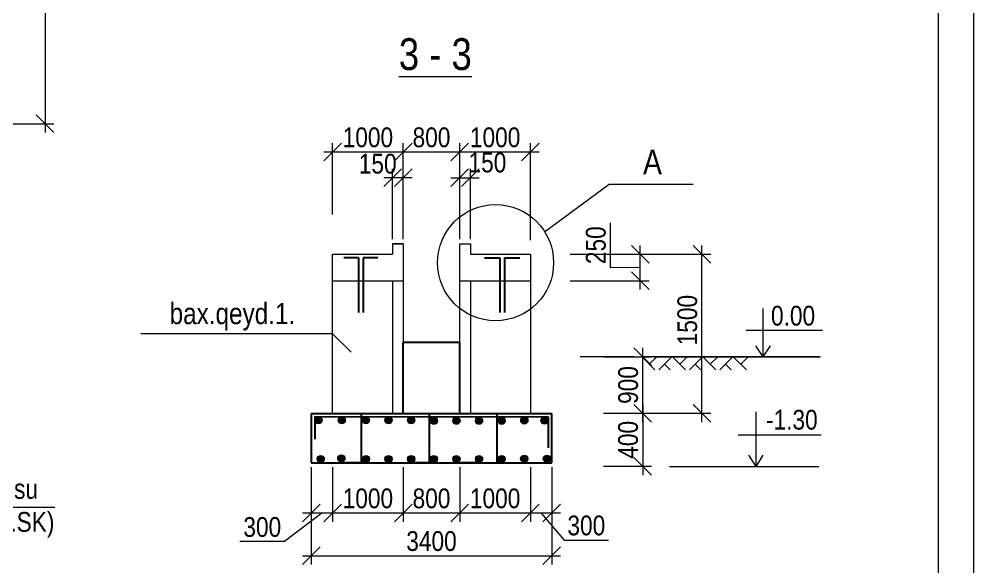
# Model space of a CAD drawing. Header units: millimetres. Extents: x -23631 to 2610815, y 484233 to 2921318.
# Drawn here: x 1763113 to 1776620, y 1460838 to 1468587 of the extents above; entities that cross this region are included whole.
import ezdxf

# ---------------------------------------------------------------- set-up
doc = ezdxf.new("R2010")
doc.units = ezdxf.units.MM
doc.layers.add('dim', color=7, linetype='Continuous', lineweight=9)
doc.layers.add('перегородка', color=130, linetype='Continuous', lineweight=20)
doc.styles.add('style1', font='arial.ttf')
doc.styles.add('style6', font='ARIALN.TTF', dxfattribs={"height": 300})
doc.dimstyles.new('DIM_100', dxfattribs={"dimscale": 100, "dimtxt": 2.5, "dimasz": 2.5, "dimexe": 1.25, "dimexo": 0.625, "dimtad": 1, "dimdec": 0, "dimtxsty": 'style1', "dimblk": 'OBLIQUE', "dimcen": 2.5, "dimdle": 1.25, "dimclrd": 251, "dimclre": 251, "dimaunit": 1, "dimadec": 3, "dimazin": 0, "dimtfac": 1, "dimtdec": 0, "dimtmove": 1, "dimatfit": 3, "dimfxl": 1.25, "dimlwd": 5, "dimlwe": 5, "dimarcsym": 0})

# ---------------------------------------------------------------- blocks, each defined once
blk = doc.blocks.new('_Oblique')
at = {"color": 0, "linetype": 'ByBlock', "lineweight": -2}
blk.add_line((-0.5, -0.5), (0.5, 0.5), dxfattribs=at)
blk = doc.blocks.new('*D42')
at = {"color": 251, "lineweight": 5, "transparency": 16777216}
for p, q in [((1769347, 1465473), (1769347, 1466833)), ((1770347, 1465460), (1770347, 1466833))]:
    blk.add_line(p, q, dxfattribs=at)
at = {"color": 251, "linetype": 'ByBlock', "lineweight": 5, "transparency": 16777216}
blk.add_line((1769222, 1466708), (1770472, 1466708), dxfattribs=at)
at = {"layer": 'Defpoints', "color": 0, "transparency": 16777216}
for p in [(1770347, 1466708), (1769347, 1465411), (1770347, 1465397)]:
    blk.add_point(p, dxfattribs=at)
at = {"color": 251, "lineweight": 5, "transparency": 16777216, "xscale": 250, "yscale": 250, "zscale": 250, "rotation": 180}
blk.add_blockref('_Oblique', (1769347, 1466708), dxfattribs=at)
at = {"color": 251, "lineweight": 5, "transparency": 16777216, "xscale": 250, "yscale": 250, "zscale": 250}
blk.add_blockref('_Oblique', (1770347, 1466708), dxfattribs=at)
at = {"color": 0, "transparency": 16777216, "insert": (1769847, 1466913), "char_height": 300, "attachment_point": 5, "style": 'style6'}
blk.add_mtext('{\\H0.93333x;1000}', dxfattribs=at)
blk = doc.blocks.new('*D43')
at = {"color": 251, "linetype": 'ByBlock', "lineweight": 5, "transparency": 16777216}
blk.add_line((1771935, 1463136), (1771935, 1462136), dxfattribs=at)
at = {"color": 251, "lineweight": 5, "transparency": 16777216}
for p, q in [((1771379, 1463011), (1772060, 1463011)), ((1771379, 1462261), (1772060, 1462261))]:
    blk.add_line(p, q, dxfattribs=at)
at = {"layer": 'Defpoints', "color": 0, "transparency": 16777216}
for p in [(1771316, 1463011), (1771316, 1462261), (1771935, 1462261)]:
    blk.add_point(p, dxfattribs=at)
at = {"color": 251, "lineweight": 5, "transparency": 16777216, "xscale": 250, "yscale": 250, "zscale": 250}
for p, rotation in [((1771935, 1463011), 90), ((1771935, 1462261), 270)]:
    blk.add_blockref('_Oblique', p, dxfattribs=dict(at, rotation=rotation))
at = {"color": 0, "transparency": 16777216, "insert": (1771729, 1462636), "char_height": 300, "attachment_point": 5, "rotation": 90, "style": 'style6'}
blk.add_mtext('{\\H0.93333x;400}', dxfattribs=at)
blk = doc.blocks.new('*D44')
at = {"color": 251, "linetype": 'ByBlock', "lineweight": 5, "transparency": 16777216}
for p, q in [((1771478, 1465071), (1771478, 1465707)), ((1771901, 1464761), (1771901, 1465386)), ((1771901, 1465073), (1771478, 1465071))]:
    blk.add_line(p, q, dxfattribs=at)
at = {"color": 251, "lineweight": 5, "transparency": 16777216}
for p, q in [((1770909, 1465261), (1772026, 1465261)), ((1770909, 1464886), (1772026, 1464886))]:
    blk.add_line(p, q, dxfattribs=at)
at = {"layer": 'Defpoints', "color": 0, "transparency": 16777216}
for p in [(1770847, 1465261), (1771901, 1465261), (1770847, 1464886)]:
    blk.add_point(p, dxfattribs=at)
at = {"color": 251, "lineweight": 5, "transparency": 16777216, "xscale": 250, "yscale": 250, "zscale": 250}
for p, rotation in [((1771901, 1465261), 90), ((1771901, 1464886), 270)]:
    blk.add_blockref('_Oblique', p, dxfattribs=dict(at, rotation=rotation))
at = {"color": 0, "transparency": 16777216, "insert": (1771273, 1465389), "char_height": 300, "attachment_point": 5, "rotation": 90, "style": 'style6'}
blk.add_mtext('{\\H0.93333x;250}', dxfattribs=at)
blk = doc.blocks.new('*D45')
at = {"color": 251, "lineweight": 5, "transparency": 16777216}
for p, q in [((1771963, 1465261), (1772897, 1465261)), ((1771963, 1463011), (1772897, 1463011))]:
    blk.add_line(p, q, dxfattribs=at)
at = {"color": 251, "linetype": 'ByBlock', "lineweight": 5, "transparency": 16777216}
blk.add_line((1772772, 1462886), (1772772, 1465386), dxfattribs=at)
at = {"layer": 'Defpoints', "color": 0, "transparency": 16777216}
for p in [(1771901, 1465261), (1772772, 1465261), (1771901, 1463011)]:
    blk.add_point(p, dxfattribs=at)
at = {"color": 251, "lineweight": 5, "transparency": 16777216, "xscale": 250, "yscale": 250, "zscale": 250}
for p, rotation in [((1772772, 1465261), 90), ((1772772, 1463011), 270)]:
    blk.add_blockref('_Oblique', p, dxfattribs=dict(at, rotation=rotation))
at = {"color": 0, "transparency": 16777216, "insert": (1772567, 1464329), "char_height": 300, "attachment_point": 5, "rotation": 90, "style": 'style6'}
blk.add_mtext('{\\H0.93333x;1500}', dxfattribs=at)
blk = doc.blocks.new('*D46')
at = {"color": 251, "linetype": 'ByBlock', "lineweight": 5, "transparency": 16777216}
blk.add_line((1771935, 1462886), (1771935, 1463936), dxfattribs=at)
at = {"color": 251, "lineweight": 5, "transparency": 16777216}
for p, q in [((1771379, 1463811), (1772060, 1463811)), ((1771379, 1463011), (1772060, 1463011))]:
    blk.add_line(p, q, dxfattribs=at)
at = {"layer": 'Defpoints', "color": 0, "transparency": 16777216}
for p in [(1771316, 1463811), (1771935, 1463811), (1771316, 1463011)]:
    blk.add_point(p, dxfattribs=at)
at = {"color": 251, "lineweight": 5, "transparency": 16777216, "xscale": 250, "yscale": 250, "zscale": 250}
for p, rotation in [((1771935, 1463811), 90), ((1771935, 1463011), 270)]:
    blk.add_blockref('_Oblique', p, dxfattribs=dict(at, rotation=rotation))
at = {"color": 0, "transparency": 16777216, "insert": (1771730, 1463411), "char_height": 300, "attachment_point": 5, "rotation": 90, "style": 'style6'}
blk.add_mtext('{\\H0.93333x;900}', dxfattribs=at)
blk = doc.blocks.new('*D49')
at = {"color": 251, "linetype": 'ByBlock', "lineweight": 5, "transparency": 16777216}
blk.add_line((1763480, 1473232), (1763480, 1466982), dxfattribs=at)
at = {"color": 251, "lineweight": 5, "transparency": 16777216}
for p, q in [((1762960, 1473107), (1763605, 1473107)), ((1762960, 1467107), (1763605, 1467107))]:
    blk.add_line(p, q, dxfattribs=at)
at = {"layer": 'Defpoints', "color": 0, "transparency": 16777216}
for p in [(1762898, 1473107), (1762898, 1467107), (1763480, 1467107)]:
    blk.add_point(p, dxfattribs=at)
at = {"color": 251, "lineweight": 5, "transparency": 16777216, "xscale": 250, "yscale": 250, "zscale": 250}
for p, rotation in [((1763480, 1473107), 90), ((1763480, 1467107), 270)]:
    blk.add_blockref('_Oblique', p, dxfattribs=dict(at, rotation=rotation))
at = {"color": 0, "transparency": 16777216, "insert": (1763275, 1470107), "char_height": 300, "attachment_point": 5, "rotation": 90, "style": 'style6'}
blk.add_mtext('{\\H0.93333x;6000}', dxfattribs=at)
blk = doc.blocks.new('*D124')
at = {"color": 251, "lineweight": 5, "transparency": 16777216}
for p, q in [((1767247, 1462250), (1767247, 1460872)), ((1770647, 1462250), (1770647, 1460872))]:
    blk.add_line(p, q, dxfattribs=at)
at = {"color": 251, "linetype": 'ByBlock', "lineweight": 5, "transparency": 16777216}
blk.add_line((1767122, 1460997), (1770772, 1460997), dxfattribs=at)
at = {"layer": 'Defpoints', "color": 0, "transparency": 16777216}
for p in [(1767247, 1462313), (1770647, 1462313), (1770647, 1460997)]:
    blk.add_point(p, dxfattribs=at)
at = {"color": 251, "lineweight": 5, "transparency": 16777216, "xscale": 250, "yscale": 250, "zscale": 250, "rotation": 180}
blk.add_blockref('_Oblique', (1767247, 1460997), dxfattribs=at)
at = {"color": 251, "lineweight": 5, "transparency": 16777216, "xscale": 250, "yscale": 250, "zscale": 250}
blk.add_blockref('_Oblique', (1770647, 1460997), dxfattribs=at)
at = {"color": 0, "transparency": 16777216, "insert": (1768947, 1461202), "char_height": 300, "attachment_point": 5, "style": 'style6'}
blk.add_mtext('{\\H0.93333x;3400}', dxfattribs=at)
blk = doc.blocks.new('*D125')
at = {"color": 251, "lineweight": 5, "transparency": 16777216}
for p, q in [((1770347, 1462250), (1770347, 1461475)), ((1770647, 1462250), (1770647, 1461475))]:
    blk.add_line(p, q, dxfattribs=at)
at = {"color": 251, "linetype": 'ByBlock', "lineweight": 5, "transparency": 16777216}
for p, q in [((1770772, 1461600), (1770222, 1461600)), ((1770497, 1461600), (1770822, 1461218)), ((1770822, 1461218), (1771453, 1461218))]:
    blk.add_line(p, q, dxfattribs=at)
at = {"layer": 'Defpoints', "color": 0, "transparency": 16777216}
for p in [(1770347, 1462313), (1770647, 1462313), (1770347, 1461600)]:
    blk.add_point(p, dxfattribs=at)
at = {"color": 251, "lineweight": 5, "transparency": 16777216, "xscale": 250, "yscale": 250, "zscale": 250, "rotation": 180}
blk.add_blockref('_Oblique', (1770347, 1461600), dxfattribs=at)
at = {"color": 251, "lineweight": 5, "transparency": 16777216, "xscale": 250, "yscale": 250, "zscale": 250}
blk.add_blockref('_Oblique', (1770647, 1461600), dxfattribs=at)
at = {"color": 0, "transparency": 16777216, "insert": (1771137, 1461423), "char_height": 300, "attachment_point": 5, "style": 'style6'}
blk.add_mtext('{\\H0.93333x;300}', dxfattribs=at)
blk = doc.blocks.new('*D126')
at = {"color": 251, "lineweight": 5, "transparency": 16777216}
for p, q in [((1769347, 1462250), (1769347, 1461475)), ((1770347, 1462250), (1770347, 1461475))]:
    blk.add_line(p, q, dxfattribs=at)
at = {"color": 251, "linetype": 'ByBlock', "lineweight": 5, "transparency": 16777216}
blk.add_line((1770472, 1461600), (1769222, 1461600), dxfattribs=at)
at = {"layer": 'Defpoints', "color": 0, "transparency": 16777216}
for p in [(1769347, 1462313), (1770347, 1462313), (1769347, 1461600)]:
    blk.add_point(p, dxfattribs=at)
at = {"color": 251, "lineweight": 5, "transparency": 16777216, "xscale": 250, "yscale": 250, "zscale": 250, "rotation": 180}
blk.add_blockref('_Oblique', (1769347, 1461600), dxfattribs=at)
at = {"color": 251, "lineweight": 5, "transparency": 16777216, "xscale": 250, "yscale": 250, "zscale": 250}
blk.add_blockref('_Oblique', (1770347, 1461600), dxfattribs=at)
at = {"color": 0, "transparency": 16777216, "insert": (1769847, 1461806), "char_height": 300, "attachment_point": 5, "style": 'style6'}
blk.add_mtext('{\\H0.93333x;1000}', dxfattribs=at)
blk = doc.blocks.new('*D127')
at = {"color": 251, "lineweight": 5, "transparency": 16777216}
for p, q in [((1768547, 1462250), (1768547, 1461475)), ((1769347, 1462250), (1769347, 1461475))]:
    blk.add_line(p, q, dxfattribs=at)
at = {"color": 251, "linetype": 'ByBlock', "lineweight": 5, "transparency": 16777216}
blk.add_line((1769472, 1461600), (1768422, 1461600), dxfattribs=at)
at = {"layer": 'Defpoints', "color": 0, "transparency": 16777216}
for p in [(1768547, 1462313), (1769347, 1462313), (1768547, 1461600)]:
    blk.add_point(p, dxfattribs=at)
at = {"color": 251, "lineweight": 5, "transparency": 16777216, "xscale": 250, "yscale": 250, "zscale": 250, "rotation": 180}
blk.add_blockref('_Oblique', (1768547, 1461600), dxfattribs=at)
at = {"color": 251, "lineweight": 5, "transparency": 16777216, "xscale": 250, "yscale": 250, "zscale": 250}
blk.add_blockref('_Oblique', (1769347, 1461600), dxfattribs=at)
at = {"color": 0, "transparency": 16777216, "insert": (1768947, 1461806), "char_height": 300, "attachment_point": 5, "style": 'style6'}
blk.add_mtext('{\\H0.93333x;800}', dxfattribs=at)
blk = doc.blocks.new('*D128')
at = {"color": 251, "lineweight": 5, "transparency": 16777216}
for p, q in [((1767547, 1462250), (1767547, 1461475)), ((1768547, 1462250), (1768547, 1461475))]:
    blk.add_line(p, q, dxfattribs=at)
at = {"color": 251, "linetype": 'ByBlock', "lineweight": 5, "transparency": 16777216}
blk.add_line((1768672, 1461600), (1767422, 1461600), dxfattribs=at)
at = {"layer": 'Defpoints', "color": 0, "transparency": 16777216}
for p in [(1767547, 1462313), (1768547, 1462313), (1767547, 1461600)]:
    blk.add_point(p, dxfattribs=at)
at = {"color": 251, "lineweight": 5, "transparency": 16777216, "xscale": 250, "yscale": 250, "zscale": 250, "rotation": 180}
blk.add_blockref('_Oblique', (1767547, 1461600), dxfattribs=at)
at = {"color": 251, "lineweight": 5, "transparency": 16777216, "xscale": 250, "yscale": 250, "zscale": 250}
blk.add_blockref('_Oblique', (1768547, 1461600), dxfattribs=at)
at = {"color": 0, "transparency": 16777216, "insert": (1768047, 1461806), "char_height": 300, "attachment_point": 5, "style": 'style6'}
blk.add_mtext('{\\H0.93333x;1000}', dxfattribs=at)
blk = doc.blocks.new('*D129')
at = {"color": 251, "lineweight": 5, "transparency": 16777216}
for p, q in [((1767247, 1462250), (1767247, 1461475)), ((1767547, 1462250), (1767547, 1461475))]:
    blk.add_line(p, q, dxfattribs=at)
at = {"color": 251, "linetype": 'ByBlock', "lineweight": 5, "transparency": 16777216}
for p, q in [((1767397, 1461600), (1766868, 1461196)), ((1767672, 1461600), (1767122, 1461600)), ((1766868, 1461196), (1766237, 1461196))]:
    blk.add_line(p, q, dxfattribs=at)
at = {"layer": 'Defpoints', "color": 0, "transparency": 16777216}
for p in [(1767247, 1462313), (1767547, 1462313), (1767247, 1461600)]:
    blk.add_point(p, dxfattribs=at)
at = {"color": 251, "lineweight": 5, "transparency": 16777216, "xscale": 250, "yscale": 250, "zscale": 250, "rotation": 180}
blk.add_blockref('_Oblique', (1767247, 1461600), dxfattribs=at)
at = {"color": 251, "lineweight": 5, "transparency": 16777216, "xscale": 250, "yscale": 250, "zscale": 250}
blk.add_blockref('_Oblique', (1767547, 1461600), dxfattribs=at)
at = {"color": 0, "transparency": 16777216, "insert": (1766553, 1461401), "char_height": 300, "attachment_point": 5, "style": 'style6'}
blk.add_mtext('{\\H0.93333x;300}', dxfattribs=at)
blk = doc.blocks.new('*D87')
at = {"color": 251, "lineweight": 5, "transparency": 16777216}
for p, q in [((1768547, 1465473), (1768547, 1466833)), ((1769347, 1465473), (1769347, 1466833))]:
    blk.add_line(p, q, dxfattribs=at)
at = {"color": 251, "linetype": 'ByBlock', "lineweight": 5, "transparency": 16777216}
blk.add_line((1768422, 1466708), (1769472, 1466708), dxfattribs=at)
at = {"layer": 'Defpoints', "color": 0, "transparency": 16777216}
for p in [(1769347, 1466708), (1768547, 1465411), (1769347, 1465411)]:
    blk.add_point(p, dxfattribs=at)
at = {"color": 251, "lineweight": 5, "transparency": 16777216, "xscale": 250, "yscale": 250, "zscale": 250, "rotation": 180}
blk.add_blockref('_Oblique', (1768547, 1466708), dxfattribs=at)
at = {"color": 251, "lineweight": 5, "transparency": 16777216, "xscale": 250, "yscale": 250, "zscale": 250}
blk.add_blockref('_Oblique', (1769347, 1466708), dxfattribs=at)
at = {"color": 0, "transparency": 16777216, "insert": (1768947, 1466913), "char_height": 300, "attachment_point": 5, "style": 'style6'}
blk.add_mtext('{\\H0.93333x;800}', dxfattribs=at)
blk = doc.blocks.new('*D130')
at = {"color": 251, "lineweight": 5, "transparency": 16777216}
for p, q in [((1769347, 1465473), (1769347, 1466469)), ((1769497, 1465473), (1769497, 1466469))]:
    blk.add_line(p, q, dxfattribs=at)
at = {"color": 251, "linetype": 'ByBlock', "lineweight": 5, "transparency": 16777216}
blk.add_line((1769222, 1466344), (1769622, 1466344), dxfattribs=at)
at = {"layer": 'Defpoints', "color": 0, "transparency": 16777216}
for p in [(1769497, 1466344), (1769347, 1465411), (1769497, 1465411)]:
    blk.add_point(p, dxfattribs=at)
at = {"color": 251, "lineweight": 5, "transparency": 16777216, "xscale": 250, "yscale": 250, "zscale": 250, "rotation": 180}
blk.add_blockref('_Oblique', (1769347, 1466344), dxfattribs=at)
at = {"color": 251, "lineweight": 5, "transparency": 16777216, "xscale": 250, "yscale": 250, "zscale": 250}
blk.add_blockref('_Oblique', (1769497, 1466344), dxfattribs=at)
at = {"color": 0, "transparency": 16777216, "insert": (1769738, 1466557), "char_height": 300, "attachment_point": 5, "style": 'style6'}
blk.add_mtext('{\\H0.93333x;150}', dxfattribs=at)
blk = doc.blocks.new('*D131')
at = {"color": 251, "lineweight": 5, "transparency": 16777216}
for p, q in [((1768397, 1465473), (1768397, 1466469)), ((1768547, 1465473), (1768547, 1466469))]:
    blk.add_line(p, q, dxfattribs=at)
at = {"color": 251, "linetype": 'ByBlock', "lineweight": 5, "transparency": 16777216}
blk.add_line((1768672, 1466344), (1768272, 1466344), dxfattribs=at)
at = {"layer": 'Defpoints', "color": 0, "transparency": 16777216}
for p in [(1768397, 1466344), (1768397, 1465411), (1768547, 1465411)]:
    blk.add_point(p, dxfattribs=at)
at = {"color": 251, "lineweight": 5, "transparency": 16777216, "xscale": 250, "yscale": 250, "zscale": 250, "rotation": 180}
blk.add_blockref('_Oblique', (1768397, 1466344), dxfattribs=at)
at = {"color": 251, "lineweight": 5, "transparency": 16777216, "xscale": 250, "yscale": 250, "zscale": 250}
blk.add_blockref('_Oblique', (1768547, 1466344), dxfattribs=at)
at = {"color": 0, "transparency": 16777216, "insert": (1768186, 1466540), "char_height": 300, "attachment_point": 5, "style": 'style6'}
blk.add_mtext('{\\H0.93333x;150}', dxfattribs=at)
blk = doc.blocks.new('*D101')
at = {"color": 251, "lineweight": 5, "transparency": 16777216}
for p, q in [((1767547, 1465823), (1767547, 1466833)), ((1768547, 1465823), (1768547, 1466833))]:
    blk.add_line(p, q, dxfattribs=at)
at = {"color": 251, "linetype": 'ByBlock', "lineweight": 5, "transparency": 16777216}
blk.add_line((1767422, 1466708), (1768672, 1466708), dxfattribs=at)
at = {"layer": 'Defpoints', "color": 0, "transparency": 16777216}
for p in [(1768547, 1466708), (1767547, 1465761), (1768547, 1465761)]:
    blk.add_point(p, dxfattribs=at)
at = {"color": 251, "lineweight": 5, "transparency": 16777216, "xscale": 250, "yscale": 250, "zscale": 250, "rotation": 180}
blk.add_blockref('_Oblique', (1767547, 1466708), dxfattribs=at)
at = {"color": 251, "lineweight": 5, "transparency": 16777216, "xscale": 250, "yscale": 250, "zscale": 250}
blk.add_blockref('_Oblique', (1768547, 1466708), dxfattribs=at)
at = {"color": 0, "transparency": 16777216, "insert": (1768047, 1466913), "char_height": 300, "attachment_point": 5, "style": 'style6'}
blk.add_mtext('{\\H0.93333x;1000}', dxfattribs=at)
blk = doc.blocks.new('üü')
at = {"lineweight": 15}
for points in [[(3716207, 329430), (3765821, 329430), (3765821, 364480), (3716207, 364480)], [(3718676, 330047), (3765204, 330047), (3765204, 363863), (3718676, 363863)]]:
    blk.add_lwpolyline(points, close=True, dxfattribs=at)

msp = doc.modelspace()

# ---------------------------------------------------------------- hatches: boundary and pattern name
at = {"layer": 'перегородка', "ltscale": 10000}
h = msp.add_hatch(dxfattribs=at)
h.set_pattern_fill('AR-HBONE', scale=1.5, style=0)
h.set_pattern_definition([(45, (730174.85, -50796.88), (2e-14, 215.526147), [457.2, -152.4]), (135, (730282.61, -50689.12), (2e-14, 215.526147), [457.2, -152.4])])
h.paths.add_polyline_path([(1773434.8, 1463810.5), (1771935.5, 1463810.5), (1771935.5, 1463625.3), (1773434.8, 1463625.3)])
h = msp.add_hatch(color=7, dxfattribs=at)
h.set_gradient(color1=(250, 250, 255), one_color=1, tint=1, name='INVSPHERICAL')
edge = h.paths.add_edge_path()
edge.add_arc((1767348.2, 1462914.8), 51.3, 0, 360)
h = msp.add_hatch(color=7, dxfattribs=at)
h.set_gradient(color1=(250, 250, 255), one_color=1, tint=1, name='INVSPHERICAL')
edge = h.paths.add_edge_path()
edge.add_arc((1767677.5, 1462914.1), 51.3, 0, 360)
h = msp.add_hatch(color=7, dxfattribs=at)
h.set_gradient(color1=(250, 250, 255), one_color=1, tint=1, name='INVSPHERICAL')
edge = h.paths.add_edge_path()
edge.add_arc((1768020.1, 1462913.2), 51.3, 0, 360)
h = msp.add_hatch(color=7, dxfattribs=at)
h.set_gradient(color1=(250, 250, 255), one_color=1, tint=1, name='INVSPHERICAL')
edge = h.paths.add_edge_path()
edge.add_arc((1768340.1, 1462913.2), 51.3, 0, 360)
h = msp.add_hatch(color=7, dxfattribs=at)
h.set_gradient(color1=(250, 250, 255), one_color=1, tint=1, name='INVSPHERICAL')
edge = h.paths.add_edge_path()
edge.add_arc((1768660.1, 1462913.2), 51.3, 0, 360)
h = msp.add_hatch(color=7, dxfattribs=at)
h.set_gradient(color1=(250, 250, 255), one_color=1, tint=1, name='INVSPHERICAL')
edge = h.paths.add_edge_path()
edge.add_arc((1768979.4, 1462906.7), 51.3, 0, 360)
h = msp.add_hatch(color=7, dxfattribs=at)
h.set_gradient(color1=(250, 250, 255), one_color=1, tint=1, name='INVSPHERICAL')
edge = h.paths.add_edge_path()
edge.add_arc((1769299.4, 1462906.7), 51.3, 0, 360)
h = msp.add_hatch(color=7, dxfattribs=at)
h.set_gradient(color1=(250, 250, 255), one_color=1, tint=1, name='INVSPHERICAL')
edge = h.paths.add_edge_path()
edge.add_arc((1769619.4, 1462906.7), 51.3, 0, 360)
h = msp.add_hatch(color=7, dxfattribs=at)
h.set_gradient(color1=(250, 250, 255), one_color=1, tint=1, name='INVSPHERICAL')
edge = h.paths.add_edge_path()
edge.add_arc((1769939.4, 1462906.7), 51.3, 0, 360)
h = msp.add_hatch(color=7, dxfattribs=at)
h.set_gradient(color1=(250, 250, 255), one_color=1, tint=1, name='INVSPHERICAL')
edge = h.paths.add_edge_path()
edge.add_arc((1770260.1, 1462910.5), 51.3, 0, 360)
h = msp.add_hatch(color=7, dxfattribs=at)
h.set_gradient(color1=(250, 250, 255), one_color=1, tint=1, name='INVSPHERICAL')
edge = h.paths.add_edge_path()
edge.add_arc((1770545.5, 1462910.1), 51.3, 0, 360)
h = msp.add_hatch(color=7, dxfattribs=at)
h.set_gradient(color1=(250, 250, 255), one_color=1, tint=1, name='INVSPHERICAL')
edge = h.paths.add_edge_path()
edge.add_arc((1767379.4, 1462364.4), 51.3, 0, 360)
h = msp.add_hatch(color=7, dxfattribs=at)
h.set_gradient(color1=(250, 250, 255), one_color=1, tint=1, name='INVSPHERICAL')
edge = h.paths.add_edge_path()
edge.add_arc((1767671.3, 1462372.7), 51.3, 0, 360)
h = msp.add_hatch(color=7, dxfattribs=at)
h.set_gradient(color1=(250, 250, 255), one_color=1, tint=1, name='INVSPHERICAL')
edge = h.paths.add_edge_path()
edge.add_arc((1768019.4, 1462364.4), 51.3, 0, 360)
h = msp.add_hatch(color=7, dxfattribs=at)
h.set_gradient(color1=(250, 250, 255), one_color=1, tint=1, name='INVSPHERICAL')
edge = h.paths.add_edge_path()
edge.add_arc((1768339.4, 1462364.4), 51.3, 0, 360)
h = msp.add_hatch(color=7, dxfattribs=at)
h.set_gradient(color1=(250, 250, 255), one_color=1, tint=1, name='INVSPHERICAL')
edge = h.paths.add_edge_path()
edge.add_arc((1768659.4, 1462364.4), 51.3, 0, 360)
h = msp.add_hatch(color=7, dxfattribs=at)
h.set_gradient(color1=(250, 250, 255), one_color=1, tint=1, name='INVSPHERICAL')
edge = h.paths.add_edge_path()
edge.add_arc((1768979.4, 1462364.4), 51.3, 0, 360)
h = msp.add_hatch(color=7, dxfattribs=at)
h.set_gradient(color1=(250, 250, 255), one_color=1, tint=1, name='INVSPHERICAL')
edge = h.paths.add_edge_path()
edge.add_arc((1769299.4, 1462364.4), 51.3, 0, 360)
h = msp.add_hatch(color=7, dxfattribs=at)
h.set_gradient(color1=(250, 250, 255), one_color=1, tint=1, name='INVSPHERICAL')
edge = h.paths.add_edge_path()
edge.add_arc((1769619.4, 1462364.4), 51.3, 0, 360)
h = msp.add_hatch(color=7, dxfattribs=at)
h.set_gradient(color1=(250, 250, 255), one_color=1, tint=1, name='INVSPHERICAL')
edge = h.paths.add_edge_path()
edge.add_arc((1769939.4, 1462364.4), 51.3, 0, 360)
h = msp.add_hatch(color=7, dxfattribs=at)
h.set_gradient(color1=(250, 250, 255), one_color=1, tint=1, name='INVSPHERICAL')
edge = h.paths.add_edge_path()
edge.add_arc((1770259.4, 1462369), 51.3, 0, 360)
h = msp.add_hatch(color=7, dxfattribs=at)
h.set_gradient(color1=(250, 250, 255), one_color=1, tint=1, name='INVSPHERICAL')
edge = h.paths.add_edge_path()
edge.add_arc((1770579.4, 1462369), 51.3, 0, 360)

# ---------------------------------------------------------------- linework, layer by layer
at = {"layer": 'dim', "color": 0, "lineweight": 15, "ltscale": 0.5}
for p, q in [((1773640.1, 1463810.5), (1773640.1, 1464492.6)), ((1774477, 1464180), (1773397.3, 1464180)), ((1773640.1, 1463810.5), (1773536.8, 1463967.8)), ((1773640.1, 1463810.5), (1773743.5, 1463967.8)), ((1773537.5, 1462260.1), (1773537.5, 1463032.2)), ((1774459.3, 1462699.6), (1773284.7, 1462699.6)), ((1773537.5, 1462260.1), (1773434.1, 1462417.4)), ((1773537.5, 1462260.1), (1773640.9, 1462417.4))]:
    msp.add_line(p, q, dxfattribs=at)
at = {"layer": 'перегородка', "lineweight": 13, "ltscale": 10000}
for p, q in [((1770546.5, 1465580), (1771462.6, 1466251.7)), ((1771462.6, 1466251.7), (1772649.7, 1466251.7)), ((1760702.8, 1461684.6), (1763620, 1461684.6))]:
    msp.add_line(p, q, dxfattribs=at)
at = {"layer": 'перегородка', "color": 7, "ltscale": 10000}
for p, q in [((1768396.9, 1465410.5), (1768546.9, 1465410.5)), ((1768546.9, 1465410.5), (1768396.9, 1465410.5)), ((1768396.9, 1465410.5), (1768396.9, 1465260.5)), ((1768546.9, 1465410.5), (1768546.9, 1463010.5)), ((1769346.9, 1463010.5), (1769346.9, 1465410.5)), ((1769346.9, 1465410.5), (1769496.9, 1465410.5)), ((1769346.9, 1465410.5), (1769496.9, 1465410.5)), ((1769496.9, 1465410.5), (1769496.9, 1465260.5)), ((1767546.9, 1463010.5), (1767546.9, 1465260.5)), ((1767546.9, 1465260.5), (1768396.9, 1465260.5)), ((1769496.9, 1465260.5), (1770346.9, 1465260.5)), ((1770346.9, 1465260.5), (1770346.9, 1463010.5)), ((1767546.9, 1464885.5), (1768546.9, 1464885.5)), ((1768396.9, 1464885.5), (1768396.9, 1463010.5)), ((1769346.9, 1464885.5), (1770346.9, 1464885.5)), ((1769496.9, 1464885.5), (1769496.9, 1463010.5)), ((1771816.1, 1463810.5), (1771049.1, 1463810.5)), ((1773434.8, 1463810.5), (1771935.5, 1463810.5)), ((1772085.5, 1463810.5), (1774450.9, 1463810.5))]:
    msp.add_line(p, q, dxfattribs=at)
at = {"layer": 'перегородка', "color": 7, "lineweight": 30, "ltscale": 10000}
for p, q in [((1767913, 1465208), (1767704.9, 1465208)), ((1767913, 1465208), (1767913, 1464885.5)), ((1768188.8, 1465208), (1767980.7, 1465208)), ((1767980.7, 1465208), (1767980.7, 1464885.5)), ((1769696.9, 1465208), (1769912.4, 1465208)), ((1769912.4, 1465208), (1769912.4, 1464885.5)), ((1769981.4, 1465208), (1769981.4, 1464885.5)), ((1769981.4, 1465208), (1770196.9, 1465208)), ((1767913, 1464885.5), (1767913, 1464435.5)), ((1767980.7, 1464885.5), (1767980.7, 1464435.5)), ((1769912.4, 1464885.5), (1769912.4, 1464435.5)), ((1769981.4, 1464885.5), (1769981.4, 1464435.5)), ((1769346.9, 1464010.5), (1768546.9, 1464010.5)), ((1768546.9, 1463010.5), (1768546.9, 1464010.5)), ((1769346.9, 1463010.5), (1769346.9, 1464010.5)), ((1767246.9, 1463010.5), (1767246.9, 1462312.6)), ((1767246.9, 1463010.5), (1770646.9, 1463010.5)), ((1767296.9, 1462966), (1770596.9, 1462961.4)), ((1767296.9, 1462966), (1767296.9, 1462647.4)), ((1767955.3, 1462312.6), (1767955.3, 1463007.8)), ((1768918, 1462312.6), (1768918, 1462992.1)), ((1769878.1, 1462312.6), (1769878.1, 1462992.1)), ((1770596.9, 1462961.4), (1770596.9, 1462521.9)), ((1770646.9, 1462312.6), (1770646.9, 1463010.5)), ((1767246.9, 1462312.6), (1767546.9, 1462312.6)), ((1767546.9, 1462312.6), (1768546.9, 1462312.6)), ((1767699.4, 1462313), (1768019.4, 1462313)), ((1768546.9, 1462312.6), (1769346.9, 1462312.6)), ((1768659.4, 1462313), (1768979.4, 1462313)), ((1769299.4, 1462313), (1769619.4, 1462313)), ((1769346.9, 1462312.6), (1770346.9, 1462312.6)), ((1769888.1, 1462313), (1769939.4, 1462313)), ((1770346.9, 1462312.6), (1770646.9, 1462312.6))]:
    msp.add_line(p, q, dxfattribs=at)
at = {"layer": 'перегородка', "color": 7, "lineweight": 13, "ltscale": 10000}
for p, q in [((1767546.9, 1464135.5), (1764833.7, 1464135.5)), ((1767546.9, 1464135.5), (1767808.6, 1463875.1)), ((1774437.3, 1463810.5), (1771935.5, 1463810.5)), ((1772312.8, 1462260.5), (1774424.8, 1462260.5))]:
    msp.add_line(p, q, dxfattribs=at)
at = {"layer": 'перегородка', "lineweight": 13, "ltscale": 10000}
msp.add_circle((1769853.3, 1465141.5), 821.1, dxfattribs=at)
at = {"layer": 'перегородка', "color": 7, "ltscale": 10000}
for centre in [(1767348.2, 1462914.8), (1767677.5, 1462914.1), (1768020.1, 1462913.2), (1768340.1, 1462913.2), (1768660.1, 1462913.2), (1768979.4, 1462906.7), (1769299.4, 1462906.7), (1769619.4, 1462906.7), (1769939.4, 1462906.7), (1770260.1, 1462910.5), (1770545.5, 1462910.1), (1767379.4, 1462364.4), (1767671.3, 1462372.7), (1768019.4, 1462364.4), (1768339.4, 1462364.4), (1768659.4, 1462364.4), (1768979.4, 1462364.4), (1769299.4, 1462364.4), (1769619.4, 1462364.4), (1769939.4, 1462364.4), (1770259.4, 1462369), (1770579.4, 1462369)]:
    msp.add_circle(centre, 51.3, dxfattribs=at)

# ---------------------------------------------------------------- block references
at = {"xscale": 0.8095442897741573, "yscale": 0.8095442897741573, "zscale": 0.8095442897741573}
msp.add_blockref('üü', (-1271979, 1181272.8), dxfattribs=at)

# ---------------------------------------------------------------- texts
at = {"layer": 'перегородка', "color": 7, "ltscale": 10000, "attachment_point": 1, "style": 'style6'}
for s, insert, char_height in [('{\\fArial Narrow|b0|i0|c238|p34;\\L3 - 3}', (1768485.3, 1468316.6), 450), ('A', (1771939.4, 1466741), 350), ('{\\fArial Narrow|b0|i0|c238|p34;0.00}', (1773749.6, 1464531.9), 280), ('{\\fArial Narrow|b0|i0|c238|p34;-1.30}', (1773678.9, 1463060.2), 280), ('{\\fArial Narrow|b0|i0|c238|p34;Çirkab su quyusu\\P%%C1500} (bax sif.SK)', (1760902.6, 1462081.4), 280)]:
    msp.add_mtext(s, dxfattribs=dict(at, insert=insert, char_height=char_height))
at = {"layer": 'перегородка', "color": 7, "ltscale": 10000, "insert": (1765242.2, 1464572.3), "char_height": 300, "width": 2159.898, "attachment_point": 1, "style": 'style6'}
msp.add_mtext('{\\fArial Narrow|b0|i0|c238|p34;bax.qeyd.1.}', dxfattribs=at)

# ---------------------------------------------------------------- dimensions: what is measured, and where the dimension line sits
dim = msp.add_linear_dim(base=(1763480.2, 1467106.9), p1=(1762898, 1473106.9), p2=(1762898, 1467106.9), angle=90, text='{\\H0.93333x;<>}', dimstyle='DIM_100', override={"dimtxsty": 'style6'})
dim.commit()
dim.dimension.update_dxf_attribs({"geometry": '*D49', "text_midpoint": (1763274.8, 1470106.9)})
for base, p1, p2, picture, middle in [((1768546.9, 1466707.8), (1767546.9, 1465760.5), (1768546.9, 1465760.5), '*D101', (1768046.9, 1466913.3)), ((1770646.9, 1460996.9), (1767246.9, 1462312.6), (1770646.9, 1462312.6), '*D124', (1768946.9, 1461202.3)), ((1767546.9, 1461600.2), (1768546.9, 1462312.6), (1767546.9, 1462312.6), '*D128', (1768046.9, 1461805.7)), ((1768546.9, 1461600.2), (1769346.9, 1462312.6), (1768546.9, 1462312.6), '*D127', (1768946.9, 1461805.7)), ((1769346.9, 1461600.2), (1770346.9, 1462312.6), (1769346.9, 1462312.6), '*D126', (1769846.9, 1461805.7))]:
    dim = msp.add_linear_dim(base=base, p1=p1, p2=p2, text='{\\H0.93333x;<>}', dimstyle='DIM_100', override={"dimtxsty": 'style6'})
    dim.commit()
    dim.dimension.update_dxf_attribs({"geometry": picture, "text_midpoint": middle})
for base, p1, p2, text, picture, middle in [((1769346.9, 1466707.8), (1768546.9, 1465410.5), (1769346.9, 1465410.5), '{\\H0.93333x;800}', '*D87', (1768946.9, 1466707.8)), ((1770346.9, 1466707.8), (1769346.9, 1465410.5), (1770346.9, 1465397.4), '{\\H0.93333x;1000}', '*D42', (1769846.9, 1466707.8)), ((1768396.9, 1466344.2), (1768546.9, 1465410.5), (1768396.9, 1465410.5), '{\\H0.93333x;150}', '*D131', (1768186.2, 1466334.4)), ((1769496.9, 1466344.2), (1769346.9, 1465410.5), (1769496.9, 1465410.5), '{\\H0.93333x;150}', '*D130', (1769738, 1466352)), ((1767246.9, 1461600.2), (1767546.9, 1462312.6), (1767246.9, 1462312.6), '{\\H0.93333x;<>}', '*D129', (1766806, 1461195.9)), ((1770346.9, 1461600.2), (1770646.9, 1462312.6), (1770346.9, 1462312.6), '{\\H0.93333x;<>}', '*D125', (1770884.2, 1461217.7))]:
    dim = msp.add_linear_dim(base=base, p1=p1, p2=p2, text=text, dimstyle='DIM_100', override={"dimtxsty": 'style6'})
    dim.commit()
    dim.dimension.update_dxf_attribs({"geometry": picture, "text_midpoint": middle, "dimtype": 160})
for base, p1, p2, text, picture, middle in [((1771900.6, 1465260.5), (1770846.9, 1464885.5), (1770846.9, 1465260.5), '{\\H0.93333x;250}', '*D44', (1771478.1, 1465133.7)), ((1772772.3, 1465260.5), (1771900.6, 1463010.5), (1771900.6, 1465260.5), '{\\H0.93333x;1500}', '*D45', (1772772.3, 1464329)), ((1771935.5, 1463810.5), (1771316.1, 1463010.5), (1771316.1, 1463810.5), '{\\H0.93333x;900}', '*D46', (1771935.5, 1463410.5)), ((1771934.8, 1462260.5), (1771316.1, 1463010.5), (1771316.1, 1462260.5), '{\\H0.93333x;400}', '*D43', (1771934.8, 1462635.5))]:
    dim = msp.add_linear_dim(base=base, p1=p1, p2=p2, angle=90, text=text, dimstyle='DIM_100', override={"dimtxsty": 'style6'})
    dim.commit()
    dim.dimension.update_dxf_attribs({"geometry": picture, "text_midpoint": middle, "dimtype": 160})

doc.saveas('drawing.dxf')
